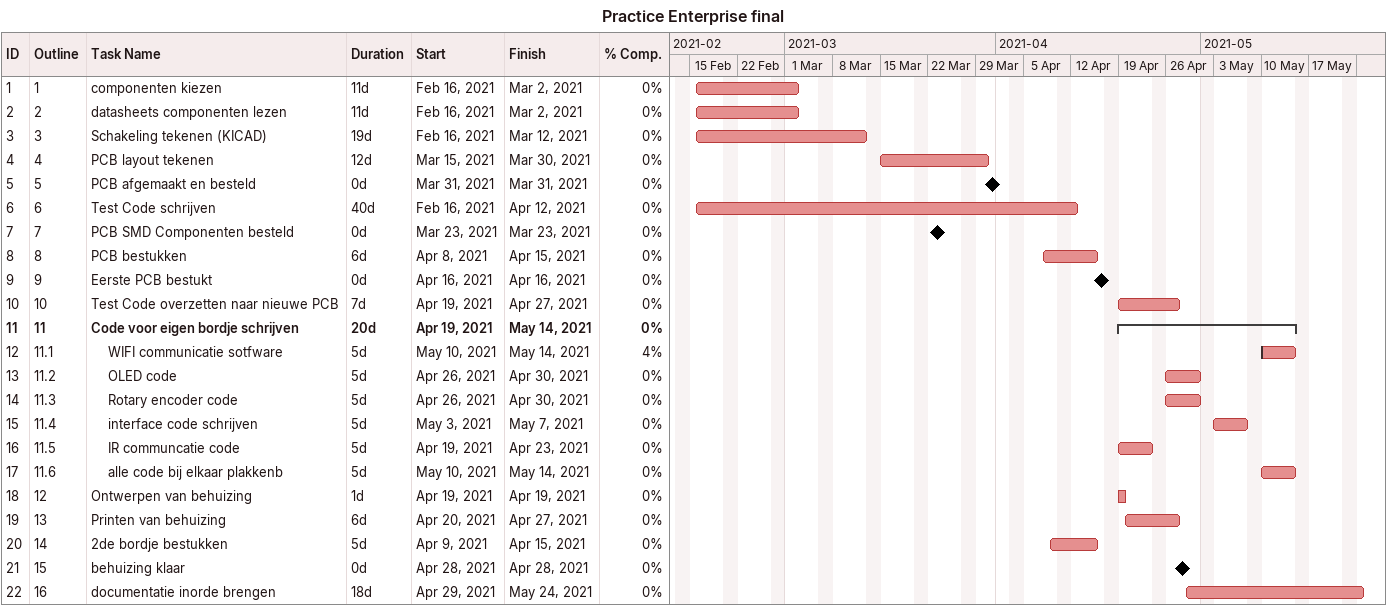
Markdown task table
Practice Enterprise final

| ID | WBS | Task | Duration | Start | Finish | % complete |
|---|---|---|---|---|---|---|
| 1 | 1 | componenten kiezen | 11d | 2021-02-16 | 2021-03-02 | 0 |
| 2 | 2 | datasheets componenten lezen | 11d | 2021-02-16 | 2021-03-02 | 0 |
| 3 | 3 | Schakeling tekenen (KICAD) | 19d | 2021-02-16 | 2021-03-12 | 0 |
| 4 | 4 | PCB layout tekenen | 12d | 2021-03-15 | 2021-03-30 | 0 |
| 5 | 5 | PCB afgemaakt en besteld | 0d | 2021-03-31 | 2021-03-31 | 0 |
| 6 | 6 | Test Code schrijven | 40d | 2021-02-16 | 2021-04-12 | 0 |
| 7 | 7 | PCB SMD Componenten besteld | 0d | 2021-03-23 | 2021-03-23 | 0 |
| 8 | 8 | PCB bestukken | 6d | 2021-04-08 | 2021-04-15 | 0 |
| 9 | 9 | Eerste PCB bestukt | 0d | 2021-04-16 | 2021-04-16 | 0 |
| 10 | 10 | Test Code overzetten naar nieuwe PCB | 7d | 2021-04-19 | 2021-04-27 | 0 |
| 11 | 11 | **Code voor eigen bordje schrijven** | 20d | 2021-04-19 | 2021-05-14 | 0 |
| 12 | 11.1 | WIFI communicatie sotfware | 5d | 2021-05-10 | 2021-05-14 | 4 |
| 13 | 11.2 | OLED code | 5d | 2021-04-26 | 2021-04-30 | 0 |
| 14 | 11.3 | Rotary encoder code | 5d | 2021-04-26 | 2021-04-30 | 0 |
| 15 | 11.4 | interface code schrijven | 5d | 2021-05-03 | 2021-05-07 | 0 |
| 16 | 11.5 | IR communcatie code | 5d | 2021-04-19 | 2021-04-23 | 0 |
| 17 | 11.6 | alle code bij elkaar plakkenb | 5d | 2021-05-10 | 2021-05-14 | 0 |
| 18 | 12 | Ontwerpen van behuizing | 1d | 2021-04-19 | 2021-04-19 | 0 |
| 19 | 13 | Printen van behuizing | 6d | 2021-04-20 | 2021-04-27 | 0 |
| 20 | 14 | 2de bordje bestukken | 5d | 2021-04-09 | 2021-04-15 | 0 |
| 21 | 15 | behuizing klaar | 0d | 2021-04-28 | 2021-04-28 | 0 |
| 22 | 16 | documentatie inorde brengen | 18d | 2021-04-29 | 2021-05-24 | 0 |
